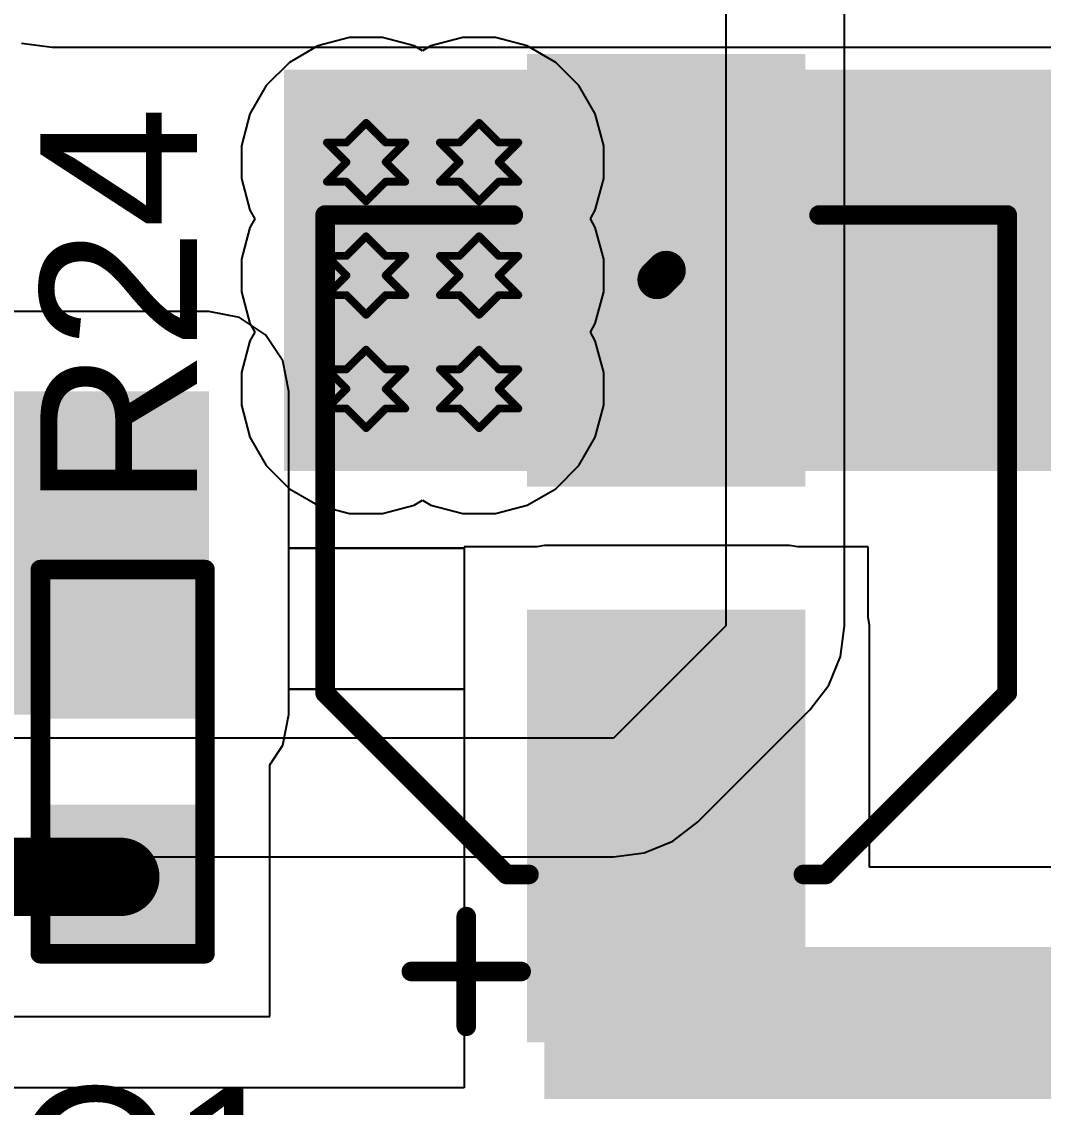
# Model space of a CAD drawing. Header units: inches. Extents: x -3 to 5437, y -3 to 5435.
# Drawn here: x 34.11 to 40.73, y 27.61 to 34.64 of the extents above; entities that cross this region are included whole.
import ezdxf

# ---------------------------------------------------------------- set-up
doc = ezdxf.new("R2010")
doc.units = ezdxf.units.IN
for name, color, linetype in [('Bottom Layer', 5, 'Continuous'), ('Bottom Solder', 6, 'Continuous'), ('Drill Drawing', 1, 'Continuous'), ('GND', 16, 'Continuous'), ('PWR', 76, 'Continuous'), ('Top Layer', 1, 'Continuous'), ('Top Overlay', 2, 'Continuous'), ('Top Paste', 8, 'Continuous'), ('Top Solder', 216, 'Continuous'), ('Via Holes', 16, 'Continuous')]:
    doc.layers.add(name, color=color, linetype=linetype)
doc.styles.add('Arial', font='', dxfattribs={"height": 0.2})
doc.styles.get('Arial').set_extended_font_data('Arial')

# ---------------------------------------------------------------- blocks, each defined once
blk = doc.blocks.new('RVT1E100M0405__240')
at = {"layer": 'Top Layer'}
for points in [[(-3.1, 0.8), (-0.5, 0.8), (-0.5, -0.8), (-3.1, -0.8)], [(0.5, 0.8), (3.1, 0.8), (3.1, -0.8), (0.5, -0.8)]]:
    blk.add_hatch(color=1, dxfattribs=at).paths.add_polyline_path(points)
at = {"layer": 'Top Paste'}
for points in [[(-3.1, 0.8), (-0.5, 0.8), (-0.5, -0.8), (-3.1, -0.8)], [(0.5, 0.8), (3.1, 0.8), (3.1, -0.8), (0.5, -0.8)]]:
    blk.add_hatch(color=8, dxfattribs=at).paths.add_polyline_path(points)
at = {"layer": 'Top Solder'}
for points in [[(-3.2016, 0.9016), (-0.3984, 0.9016), (-0.3984, -0.9016), (-3.2016, -0.9016)], [(0.3984, 0.9016), (3.2016, 0.9016), (3.2016, -0.9016), (0.3984, -0.9016)]]:
    blk.add_hatch(color=216, dxfattribs=at).paths.add_polyline_path(points)
at = {"layer": 'Top Overlay'}
for points in [[(-0.9398, 2.2098, 0.127, 0.127, 0), (-2.1145, 1.0351, 0.127, 0.127, 0)], [(-0.9398, 2.2098, 0.127, 0.127, 0), (2.159, 2.2098, 0.127, 0.127, 0)], [(2.159, 2.2098, 0.127, 0.127, 0), (2.159, 0.9906, 0.127, 0.127, 0)], [(-2.7432, 1.651, 0.127, 0.127, 0), (-2.7432, 0.9398, 0.127, 0.127, 0)], [(-3.0988, 1.2954, 0.127, 0.127, 0), (-2.3876, 1.2954, 0.127, 0.127, 0)], [(-2.1145, 1.0351, 0.127, 0.127, 0), (-2.1145, 0.889, 0.127, 0.127, 0)], [(-2.1145, -0.889, 0.127, 0.127, 0), (-2.1145, -1.0351, 0.127, 0.127, 0)], [(-2.1145, -1.0351, 0.127, 0.127, 0), (-0.9398, -2.2098, 0.127, 0.127, 0)], [(2.159, -0.9906, 0.127, 0.127, 0), (2.159, -2.2098, 0.127, 0.127, 0)], [(-0.9398, -2.2098, 0.127, 0.127, 0), (2.159, -2.2098, 0.127, 0.127, 0)]]:
    blk.add_lwpolyline(points, format="xyseb", dxfattribs=at)
for points in [[(-0.9715, 2.2098, 0.0635, 0.0635, 1), (-0.908, 2.2098, 0.0635, 0.0635, 1)], [(-0.9715, 2.2098, 0.0635, 0.0635, 1), (-0.908, 2.2098, 0.0635, 0.0635, 1)], [(2.1273, 2.2098, 0.0635, 0.0635, 1), (2.1907, 2.2098, 0.0635, 0.0635, 1)], [(2.1273, 2.2098, 0.0635, 0.0635, 1), (2.1907, 2.2098, 0.0635, 0.0635, 1)], [(-2.775, 1.651, 0.0635, 0.0635, 1), (-2.7115, 1.651, 0.0635, 0.0635, 1)], [(-3.1305, 1.2954, 0.0635, 0.0635, 1), (-3.0671, 1.2954, 0.0635, 0.0635, 1)], [(-2.4194, 1.2954, 0.0635, 0.0635, 1), (-2.3559, 1.2954, 0.0635, 0.0635, 1)], [(-2.1463, 1.0351, 0.0635, 0.0635, 1), (-2.0828, 1.0351, 0.0635, 0.0635, 1)], [(-2.1463, 1.0351, 0.0635, 0.0635, 1), (-2.0828, 1.0351, 0.0635, 0.0635, 1)], [(-2.775, 0.9398, 0.0635, 0.0635, 1), (-2.7115, 0.9398, 0.0635, 0.0635, 1)], [(2.1273, 0.9906, 0.0635, 0.0635, 1), (2.1907, 0.9906, 0.0635, 0.0635, 1)], [(-2.1463, 0.889, 0.0635, 0.0635, 1), (-2.0828, 0.889, 0.0635, 0.0635, 1)], [(-2.1463, -0.889, 0.0635, 0.0635, 1), (-2.0828, -0.889, 0.0635, 0.0635, 1)], [(-2.1463, -1.0351, 0.0635, 0.0635, 1), (-2.0828, -1.0351, 0.0635, 0.0635, 1)], [(-2.1463, -1.0351, 0.0635, 0.0635, 1), (-2.0828, -1.0351, 0.0635, 0.0635, 1)], [(2.1273, -0.9906, 0.0635, 0.0635, 1), (2.1907, -0.9906, 0.0635, 0.0635, 1)], [(-0.9715, -2.2098, 0.0635, 0.0635, 1), (-0.908, -2.2098, 0.0635, 0.0635, 1)], [(-0.9715, -2.2098, 0.0635, 0.0635, 1), (-0.908, -2.2098, 0.0635, 0.0635, 1)], [(2.1273, -2.2098, 0.0635, 0.0635, 1), (2.1907, -2.2098, 0.0635, 0.0635, 1)], [(2.1273, -2.2098, 0.0635, 0.0635, 1), (2.1907, -2.2098, 0.0635, 0.0635, 1)]]:
    blk.add_lwpolyline(points, format="xyseb", close=True, dxfattribs=at)
blk = doc.blocks.new('RES_0603_407')
at = {"layer": 'Top Layer'}
for points in [[(-0.381, 0.4445), (-0.381, -0.4445), (-1.143, -0.4445), (-1.143, 0.4445)], [(1.143, 0.4445), (1.143, -0.4445), (0.381, -0.4445), (0.381, 0.4445)]]:
    blk.add_hatch(color=1, dxfattribs=at).paths.add_polyline_path(points)
at = {"layer": 'Top Paste'}
for points in [[(-0.381, 0.4445), (-0.381, -0.4445), (-1.143, -0.4445), (-1.143, 0.4445)], [(1.143, 0.4445), (1.143, -0.4445), (0.381, -0.4445), (0.381, 0.4445)]]:
    blk.add_hatch(color=8, dxfattribs=at).paths.add_polyline_path(points)
at = {"layer": 'Top Solder'}
for points in [[(-0.2794, 0.5461), (-0.2794, -0.5461), (-1.2446, -0.5461), (-1.2446, 0.5461)], [(1.2446, 0.5461), (1.2446, -0.5461), (0.2794, -0.5461), (0.2794, 0.5461)]]:
    blk.add_hatch(color=216, dxfattribs=at).paths.add_polyline_path(points)
at = {"layer": 'Top Overlay'}
for points in [[(-1.2446, -0.5334, 0.127, 0.127, 0), (-1.2446, 0.5334, 0.127, 0.127, 0)], [(1.2446, 0.5334, 0.127, 0.127, 0), (-1.2446, 0.5334, 0.127, 0.127, 0)], [(1.2446, -0.5334, 0.127, 0.127, 0), (1.2446, 0.5334, 0.127, 0.127, 0)], [(1.2446, -0.5334, 0.127, 0.127, 0), (-1.2446, -0.5334, 0.127, 0.127, 0)]]:
    blk.add_lwpolyline(points, format="xyseb", dxfattribs=at)
for points in [[(-1.27635, 0.5334, 0.0635, 0.0635, 1), (-1.21285, 0.5334, 0.0635, 0.0635, 1)], [(-1.27635, 0.5334, 0.0635, 0.0635, 1), (-1.21285, 0.5334, 0.0635, 0.0635, 1)], [(1.21285, 0.5334, 0.0635, 0.0635, 1), (1.27635, 0.5334, 0.0635, 0.0635, 1)], [(1.21285, 0.5334, 0.0635, 0.0635, 1), (1.27635, 0.5334, 0.0635, 0.0635, 1)], [(-1.27635, -0.5334, 0.0635, 0.0635, 1), (-1.21285, -0.5334, 0.0635, 0.0635, 1)], [(-1.27635, -0.5334, 0.0635, 0.0635, 1), (-1.21285, -0.5334, 0.0635, 0.0635, 1)], [(1.21285, -0.5334, 0.0635, 0.0635, 1), (1.27635, -0.5334, 0.0635, 0.0635, 1)], [(1.21285, -0.5334, 0.0635, 0.0635, 1), (1.27635, -0.5334, 0.0635, 0.0635, 1)]]:
    blk.add_lwpolyline(points, format="xyseb", close=True, dxfattribs=at)

msp = doc.modelspace()

# ---------------------------------------------------------------- hatches: boundary and pattern name
at = {"layer": 'Bottom Layer'}
h = msp.add_hatch(color=5, dxfattribs=at)
edge = h.paths.add_edge_path()
edge.add_arc((36.3462, 33.7312), 0.3, 0, 360)
h = msp.add_hatch(color=5, dxfattribs=at)
edge = h.paths.add_edge_path()
edge.add_arc((37.0786, 33.7312), 0.3, 0, 360)
h = msp.add_hatch(color=5, dxfattribs=at)
edge = h.paths.add_edge_path()
edge.add_arc((36.3462, 32.9964), 0.3, 0, 360)
h = msp.add_hatch(color=5, dxfattribs=at)
edge = h.paths.add_edge_path()
edge.add_arc((37.0786, 32.9964), 0.3, 0, 360)
h = msp.add_hatch(color=5, dxfattribs=at)
edge = h.paths.add_edge_path()
edge.add_arc((36.3462, 32.2616), 0.3, 0, 360)
h = msp.add_hatch(color=5, dxfattribs=at)
edge = h.paths.add_edge_path()
edge.add_arc((37.0786, 32.2616), 0.3, 0, 360)
at = {"layer": 'Bottom Solder'}
h = msp.add_hatch(color=6, dxfattribs=at)
edge = h.paths.add_edge_path()
edge.add_arc((36.3462, 33.7312), 0.15, 0, 360)
h = msp.add_hatch(color=6, dxfattribs=at)
edge = h.paths.add_edge_path()
edge.add_arc((37.0786, 33.7312), 0.15, 0, 360)
h = msp.add_hatch(color=6, dxfattribs=at)
edge = h.paths.add_edge_path()
edge.add_arc((36.3462, 32.9964), 0.15, 0, 360)
h = msp.add_hatch(color=6, dxfattribs=at)
edge = h.paths.add_edge_path()
edge.add_arc((37.0786, 32.9964), 0.15, 0, 360)
h = msp.add_hatch(color=6, dxfattribs=at)
edge = h.paths.add_edge_path()
edge.add_arc((36.3462, 32.2616), 0.15, 0, 360)
h = msp.add_hatch(color=6, dxfattribs=at)
edge = h.paths.add_edge_path()
edge.add_arc((37.0786, 32.2616), 0.15, 0, 360)
at = {"layer": 'GND'}
h = msp.add_hatch(color=16, dxfattribs=at)
edge = h.paths.add_edge_path()
edge.add_arc((36.3462, 33.7312), 0.3, 0, 360)
h = msp.add_hatch(color=16, dxfattribs=at)
edge = h.paths.add_edge_path()
edge.add_arc((37.0786, 33.7312), 0.3, 0, 360)
h = msp.add_hatch(color=16, dxfattribs=at)
edge = h.paths.add_edge_path()
edge.add_arc((36.3462, 32.9964), 0.3, 0, 360)
h = msp.add_hatch(color=16, dxfattribs=at)
edge = h.paths.add_edge_path()
edge.add_arc((37.0786, 32.9964), 0.3, 0, 360)
h = msp.add_hatch(color=16, dxfattribs=at)
edge = h.paths.add_edge_path()
edge.add_arc((36.3462, 32.2616), 0.3, 0, 360)
h = msp.add_hatch(color=16, dxfattribs=at)
edge = h.paths.add_edge_path()
edge.add_arc((37.0786, 32.2616), 0.3, 0, 360)
at = {"layer": 'PWR'}
h = msp.add_hatch(color=76, dxfattribs=at)
edge = h.paths.add_edge_path()
edge.add_arc((36.3462, 33.7312), 0.3, 0, 360)
h = msp.add_hatch(color=76, dxfattribs=at)
edge = h.paths.add_edge_path()
edge.add_arc((37.0786, 33.7312), 0.3, 0, 360)
h = msp.add_hatch(color=76, dxfattribs=at)
edge = h.paths.add_edge_path()
edge.add_arc((36.3462, 32.9964), 0.3, 0, 360)
h = msp.add_hatch(color=76, dxfattribs=at)
edge = h.paths.add_edge_path()
edge.add_arc((37.0786, 32.9964), 0.3, 0, 360)
h = msp.add_hatch(color=76, dxfattribs=at)
edge = h.paths.add_edge_path()
edge.add_arc((36.3462, 32.2616), 0.3, 0, 360)
h = msp.add_hatch(color=76, dxfattribs=at)
edge = h.paths.add_edge_path()
edge.add_arc((37.0786, 32.2616), 0.3, 0, 360)
at = {"layer": 'Top Layer'}
for points in [[(35.814, 31.7295), (49.7769, 31.7295), (49.7769, 34.3295), (35.814, 34.3295)], [(29.7567, 30.1507), (35.328, 30.1507), (35.328, 32.2453), (29.7567, 32.2453)], [(37.502, 27.6606), (39.0906, 27.6606), (39.0906, 30.7295), (37.502, 30.7295)], [(37.502, 27.6606), (49.8044, 27.6606), (49.8044, 28.645), (37.502, 28.645)]]:
    msp.add_hatch(color=1, dxfattribs=at).paths.add_polyline_path(points)
h = msp.add_hatch(color=1, dxfattribs=at)
edge = h.paths.add_edge_path()
edge.add_arc((36.3462, 33.7312), 0.3, 0, 360)
h = msp.add_hatch(color=1, dxfattribs=at)
edge = h.paths.add_edge_path()
edge.add_arc((37.0786, 33.7312), 0.3, 0, 360)
h = msp.add_hatch(color=1, dxfattribs=at)
edge = h.paths.add_edge_path()
edge.add_arc((36.3462, 32.9964), 0.3, 0, 360)
h = msp.add_hatch(color=1, dxfattribs=at)
edge = h.paths.add_edge_path()
edge.add_arc((37.0786, 32.9964), 0.3, 0, 360)
h = msp.add_hatch(color=1, dxfattribs=at)
edge = h.paths.add_edge_path()
edge.add_arc((36.3462, 32.2616), 0.3, 0, 360)
h = msp.add_hatch(color=1, dxfattribs=at)
edge = h.paths.add_edge_path()
edge.add_arc((37.0786, 32.2616), 0.3, 0, 360)
at = {"layer": 'Top Solder'}
h = msp.add_hatch(color=216, dxfattribs=at)
edge = h.paths.add_edge_path()
edge.add_arc((36.3462, 33.7312), 0.15, 0, 360)
h = msp.add_hatch(color=216, dxfattribs=at)
edge = h.paths.add_edge_path()
edge.add_arc((37.0786, 33.7312), 0.15, 0, 360)
h = msp.add_hatch(color=216, dxfattribs=at)
edge = h.paths.add_edge_path()
edge.add_arc((36.3462, 32.9964), 0.15, 0, 360)
h = msp.add_hatch(color=216, dxfattribs=at)
edge = h.paths.add_edge_path()
edge.add_arc((37.0786, 32.9964), 0.15, 0, 360)
h = msp.add_hatch(color=216, dxfattribs=at)
edge = h.paths.add_edge_path()
edge.add_arc((36.3462, 32.2616), 0.15, 0, 360)
h = msp.add_hatch(color=216, dxfattribs=at)
edge = h.paths.add_edge_path()
edge.add_arc((37.0786, 32.2616), 0.15, 0, 360)
at = {"layer": 'Via Holes'}
h = msp.add_hatch(color=7, dxfattribs=at)
edge = h.paths.add_edge_path()
edge.add_arc((36.3462, 33.7312), 0.15, 0, 360)
h = msp.add_hatch(color=7, dxfattribs=at)
edge = h.paths.add_edge_path()
edge.add_arc((37.0786, 33.7312), 0.15, 0, 360)
h = msp.add_hatch(color=7, dxfattribs=at)
edge = h.paths.add_edge_path()
edge.add_arc((36.3462, 32.9964), 0.15, 0, 360)
h = msp.add_hatch(color=7, dxfattribs=at)
edge = h.paths.add_edge_path()
edge.add_arc((37.0786, 32.9964), 0.15, 0, 360)
h = msp.add_hatch(color=7, dxfattribs=at)
edge = h.paths.add_edge_path()
edge.add_arc((36.3462, 32.2616), 0.15, 0, 360)
h = msp.add_hatch(color=7, dxfattribs=at)
edge = h.paths.add_edge_path()
edge.add_arc((37.0786, 32.2616), 0.15, 0, 360)

# ---------------------------------------------------------------- linework, layer by layer
at = {"layer": 'Drill Drawing'}
for points in [[(36.2192, 33.8582, 0.0508, 0.0508, 0), (36.3462, 33.9852, 0.0508, 0.0508, 0)], [(36.3462, 33.9852, 0.0508, 0.0508, 0), (36.4732, 33.8582, 0.0508, 0.0508, 0)], [(36.9516, 33.8582, 0.0508, 0.0508, 0), (37.0786, 33.9852, 0.0508, 0.0508, 0)], [(37.0786, 33.9852, 0.0508, 0.0508, 0), (37.2056, 33.8582, 0.0508, 0.0508, 0)], [(36.0922, 33.8582, 0.0508, 0.0508, 0), (36.2192, 33.7312, 0.0508, 0.0508, 0)], [(36.0922, 33.8582, 0.0508, 0.0508, 0), (36.2192, 33.8582, 0.0508, 0.0508, 0)], [(36.4732, 33.8582, 0.0508, 0.0508, 0), (36.6002, 33.8582, 0.0508, 0.0508, 0)], [(36.4732, 33.7312, 0.0508, 0.0508, 0), (36.6002, 33.8582, 0.0508, 0.0508, 0)], [(36.8246, 33.8582, 0.0508, 0.0508, 0), (36.9516, 33.7312, 0.0508, 0.0508, 0)], [(36.8246, 33.8582, 0.0508, 0.0508, 0), (36.9516, 33.8582, 0.0508, 0.0508, 0)], [(37.2056, 33.8582, 0.0508, 0.0508, 0), (37.3326, 33.8582, 0.0508, 0.0508, 0)], [(37.2056, 33.7312, 0.0508, 0.0508, 0), (37.3326, 33.8582, 0.0508, 0.0508, 0)], [(36.0922, 33.6042, 0.0508, 0.0508, 0), (36.2192, 33.7312, 0.0508, 0.0508, 0)], [(36.4732, 33.7312, 0.0508, 0.0508, 0), (36.6002, 33.6042, 0.0508, 0.0508, 0)], [(36.8246, 33.6042, 0.0508, 0.0508, 0), (36.9516, 33.7312, 0.0508, 0.0508, 0)], [(37.2056, 33.7312, 0.0508, 0.0508, 0), (37.3326, 33.6042, 0.0508, 0.0508, 0)], [(36.0922, 33.6042, 0.0508, 0.0508, 0), (36.2192, 33.6042, 0.0508, 0.0508, 0)], [(36.2192, 33.6042, 0.0508, 0.0508, 0), (36.3462, 33.4772, 0.0508, 0.0508, 0)], [(36.3462, 33.4772, 0.0508, 0.0508, 0), (36.4732, 33.6042, 0.0508, 0.0508, 0)], [(36.4732, 33.6042, 0.0508, 0.0508, 0), (36.6002, 33.6042, 0.0508, 0.0508, 0)], [(36.8246, 33.6042, 0.0508, 0.0508, 0), (36.9516, 33.6042, 0.0508, 0.0508, 0)], [(36.9516, 33.6042, 0.0508, 0.0508, 0), (37.0786, 33.4772, 0.0508, 0.0508, 0)], [(37.0786, 33.4772, 0.0508, 0.0508, 0), (37.2056, 33.6042, 0.0508, 0.0508, 0)], [(37.2056, 33.6042, 0.0508, 0.0508, 0), (37.3326, 33.6042, 0.0508, 0.0508, 0)], [(36.2192, 33.1234, 0.0508, 0.0508, 0), (36.3462, 33.2504, 0.0508, 0.0508, 0)], [(36.3462, 33.2504, 0.0508, 0.0508, 0), (36.4732, 33.1234, 0.0508, 0.0508, 0)], [(36.9516, 33.1234, 0.0508, 0.0508, 0), (37.0786, 33.2504, 0.0508, 0.0508, 0)], [(37.0786, 33.2504, 0.0508, 0.0508, 0), (37.2056, 33.1234, 0.0508, 0.0508, 0)], [(36.0922, 33.1234, 0.0508, 0.0508, 0), (36.2192, 32.9964, 0.0508, 0.0508, 0)], [(36.0922, 33.1234, 0.0508, 0.0508, 0), (36.2192, 33.1234, 0.0508, 0.0508, 0)], [(36.4732, 33.1234, 0.0508, 0.0508, 0), (36.6002, 33.1234, 0.0508, 0.0508, 0)], [(36.4732, 32.9964, 0.0508, 0.0508, 0), (36.6002, 33.1234, 0.0508, 0.0508, 0)], [(36.8246, 33.1234, 0.0508, 0.0508, 0), (36.9516, 32.9964, 0.0508, 0.0508, 0)], [(36.8246, 33.1234, 0.0508, 0.0508, 0), (36.9516, 33.1234, 0.0508, 0.0508, 0)], [(37.2056, 33.1234, 0.0508, 0.0508, 0), (37.3326, 33.1234, 0.0508, 0.0508, 0)], [(37.2056, 32.9964, 0.0508, 0.0508, 0), (37.3326, 33.1234, 0.0508, 0.0508, 0)], [(36.0922, 32.8694, 0.0508, 0.0508, 0), (36.2192, 32.9964, 0.0508, 0.0508, 0)], [(36.4732, 32.9964, 0.0508, 0.0508, 0), (36.6002, 32.8694, 0.0508, 0.0508, 0)], [(36.8246, 32.8694, 0.0508, 0.0508, 0), (36.9516, 32.9964, 0.0508, 0.0508, 0)], [(37.2056, 32.9964, 0.0508, 0.0508, 0), (37.3326, 32.8694, 0.0508, 0.0508, 0)], [(36.0922, 32.8694, 0.0508, 0.0508, 0), (36.2192, 32.8694, 0.0508, 0.0508, 0)], [(36.2192, 32.8694, 0.0508, 0.0508, 0), (36.3462, 32.7424, 0.0508, 0.0508, 0)], [(36.3462, 32.7424, 0.0508, 0.0508, 0), (36.4732, 32.8694, 0.0508, 0.0508, 0)], [(36.4732, 32.8694, 0.0508, 0.0508, 0), (36.6002, 32.8694, 0.0508, 0.0508, 0)], [(36.8246, 32.8694, 0.0508, 0.0508, 0), (36.9516, 32.8694, 0.0508, 0.0508, 0)], [(36.9516, 32.8694, 0.0508, 0.0508, 0), (37.0786, 32.7424, 0.0508, 0.0508, 0)], [(37.0786, 32.7424, 0.0508, 0.0508, 0), (37.2056, 32.8694, 0.0508, 0.0508, 0)], [(37.2056, 32.8694, 0.0508, 0.0508, 0), (37.3326, 32.8694, 0.0508, 0.0508, 0)], [(36.2192, 32.3886, 0.0508, 0.0508, 0), (36.3462, 32.5156, 0.0508, 0.0508, 0)], [(36.3462, 32.5156, 0.0508, 0.0508, 0), (36.4732, 32.3886, 0.0508, 0.0508, 0)], [(36.9516, 32.3886, 0.0508, 0.0508, 0), (37.0786, 32.5156, 0.0508, 0.0508, 0)], [(37.0786, 32.5156, 0.0508, 0.0508, 0), (37.2056, 32.3886, 0.0508, 0.0508, 0)], [(36.0922, 32.3886, 0.0508, 0.0508, 0), (36.2192, 32.2616, 0.0508, 0.0508, 0)], [(36.0922, 32.3886, 0.0508, 0.0508, 0), (36.2192, 32.3886, 0.0508, 0.0508, 0)], [(36.4732, 32.3886, 0.0508, 0.0508, 0), (36.6002, 32.3886, 0.0508, 0.0508, 0)], [(36.4732, 32.2616, 0.0508, 0.0508, 0), (36.6002, 32.3886, 0.0508, 0.0508, 0)], [(36.8246, 32.3886, 0.0508, 0.0508, 0), (36.9516, 32.2616, 0.0508, 0.0508, 0)], [(36.8246, 32.3886, 0.0508, 0.0508, 0), (36.9516, 32.3886, 0.0508, 0.0508, 0)], [(37.2056, 32.3886, 0.0508, 0.0508, 0), (37.3326, 32.3886, 0.0508, 0.0508, 0)], [(37.2056, 32.2616, 0.0508, 0.0508, 0), (37.3326, 32.3886, 0.0508, 0.0508, 0)], [(36.0922, 32.1346, 0.0508, 0.0508, 0), (36.2192, 32.2616, 0.0508, 0.0508, 0)], [(36.4732, 32.2616, 0.0508, 0.0508, 0), (36.6002, 32.1346, 0.0508, 0.0508, 0)], [(36.8246, 32.1346, 0.0508, 0.0508, 0), (36.9516, 32.2616, 0.0508, 0.0508, 0)], [(37.2056, 32.2616, 0.0508, 0.0508, 0), (37.3326, 32.1346, 0.0508, 0.0508, 0)], [(36.0922, 32.1346, 0.0508, 0.0508, 0), (36.2192, 32.1346, 0.0508, 0.0508, 0)], [(36.2192, 32.1346, 0.0508, 0.0508, 0), (36.3462, 32.0076, 0.0508, 0.0508, 0)], [(36.3462, 32.0076, 0.0508, 0.0508, 0), (36.4732, 32.1346, 0.0508, 0.0508, 0)], [(36.4732, 32.1346, 0.0508, 0.0508, 0), (36.6002, 32.1346, 0.0508, 0.0508, 0)], [(36.8246, 32.1346, 0.0508, 0.0508, 0), (36.9516, 32.1346, 0.0508, 0.0508, 0)], [(36.9516, 32.1346, 0.0508, 0.0508, 0), (37.0786, 32.0076, 0.0508, 0.0508, 0)], [(37.0786, 32.0076, 0.0508, 0.0508, 0), (37.2056, 32.1346, 0.0508, 0.0508, 0)], [(37.2056, 32.1346, 0.0508, 0.0508, 0), (37.3326, 32.1346, 0.0508, 0.0508, 0)]]:
    msp.add_lwpolyline(points, format="xyseb", dxfattribs=at)
for points in [[(36.3335, 33.9852, 0.0254, 0.0254, 1), (36.3589, 33.9852, 0.0254, 0.0254, 1)], [(36.3335, 33.9852, 0.0254, 0.0254, 1), (36.3589, 33.9852, 0.0254, 0.0254, 1)], [(37.0659, 33.9852, 0.0254, 0.0254, 1), (37.0913, 33.9852, 0.0254, 0.0254, 1)], [(37.0659, 33.9852, 0.0254, 0.0254, 1), (37.0913, 33.9852, 0.0254, 0.0254, 1)], [(36.0795, 33.8582, 0.0254, 0.0254, 1), (36.1049, 33.8582, 0.0254, 0.0254, 1)], [(36.0795, 33.8582, 0.0254, 0.0254, 1), (36.1049, 33.8582, 0.0254, 0.0254, 1)], [(36.2065, 33.8582, 0.0254, 0.0254, 1), (36.2319, 33.8582, 0.0254, 0.0254, 1)], [(36.2065, 33.8582, 0.0254, 0.0254, 1), (36.2319, 33.8582, 0.0254, 0.0254, 1)], [(36.4605, 33.8582, 0.0254, 0.0254, 1), (36.4859, 33.8582, 0.0254, 0.0254, 1)], [(36.4605, 33.8582, 0.0254, 0.0254, 1), (36.4859, 33.8582, 0.0254, 0.0254, 1)], [(36.5875, 33.8582, 0.0254, 0.0254, 1), (36.6129, 33.8582, 0.0254, 0.0254, 1)], [(36.5875, 33.8582, 0.0254, 0.0254, 1), (36.6129, 33.8582, 0.0254, 0.0254, 1)], [(36.8119, 33.8582, 0.0254, 0.0254, 1), (36.8373, 33.8582, 0.0254, 0.0254, 1)], [(36.8119, 33.8582, 0.0254, 0.0254, 1), (36.8373, 33.8582, 0.0254, 0.0254, 1)], [(36.9389, 33.8582, 0.0254, 0.0254, 1), (36.9643, 33.8582, 0.0254, 0.0254, 1)], [(36.9389, 33.8582, 0.0254, 0.0254, 1), (36.9643, 33.8582, 0.0254, 0.0254, 1)], [(37.1929, 33.8582, 0.0254, 0.0254, 1), (37.2183, 33.8582, 0.0254, 0.0254, 1)], [(37.1929, 33.8582, 0.0254, 0.0254, 1), (37.2183, 33.8582, 0.0254, 0.0254, 1)], [(37.3199, 33.8582, 0.0254, 0.0254, 1), (37.3453, 33.8582, 0.0254, 0.0254, 1)], [(37.3199, 33.8582, 0.0254, 0.0254, 1), (37.3453, 33.8582, 0.0254, 0.0254, 1)], [(36.2065, 33.7312, 0.0254, 0.0254, 1), (36.2319, 33.7312, 0.0254, 0.0254, 1)], [(36.2065, 33.7312, 0.0254, 0.0254, 1), (36.2319, 33.7312, 0.0254, 0.0254, 1)], [(36.4605, 33.7312, 0.0254, 0.0254, 1), (36.4859, 33.7312, 0.0254, 0.0254, 1)], [(36.4605, 33.7312, 0.0254, 0.0254, 1), (36.4859, 33.7312, 0.0254, 0.0254, 1)], [(36.9389, 33.7312, 0.0254, 0.0254, 1), (36.9643, 33.7312, 0.0254, 0.0254, 1)], [(36.9389, 33.7312, 0.0254, 0.0254, 1), (36.9643, 33.7312, 0.0254, 0.0254, 1)], [(37.1929, 33.7312, 0.0254, 0.0254, 1), (37.2183, 33.7312, 0.0254, 0.0254, 1)], [(37.1929, 33.7312, 0.0254, 0.0254, 1), (37.2183, 33.7312, 0.0254, 0.0254, 1)], [(36.0795, 33.6042, 0.0254, 0.0254, 1), (36.1049, 33.6042, 0.0254, 0.0254, 1)], [(36.0795, 33.6042, 0.0254, 0.0254, 1), (36.1049, 33.6042, 0.0254, 0.0254, 1)], [(36.2065, 33.6042, 0.0254, 0.0254, 1), (36.2319, 33.6042, 0.0254, 0.0254, 1)], [(36.2065, 33.6042, 0.0254, 0.0254, 1), (36.2319, 33.6042, 0.0254, 0.0254, 1)], [(36.4605, 33.6042, 0.0254, 0.0254, 1), (36.4859, 33.6042, 0.0254, 0.0254, 1)], [(36.4605, 33.6042, 0.0254, 0.0254, 1), (36.4859, 33.6042, 0.0254, 0.0254, 1)], [(36.5875, 33.6042, 0.0254, 0.0254, 1), (36.6129, 33.6042, 0.0254, 0.0254, 1)], [(36.5875, 33.6042, 0.0254, 0.0254, 1), (36.6129, 33.6042, 0.0254, 0.0254, 1)], [(36.8119, 33.6042, 0.0254, 0.0254, 1), (36.8373, 33.6042, 0.0254, 0.0254, 1)], [(36.8119, 33.6042, 0.0254, 0.0254, 1), (36.8373, 33.6042, 0.0254, 0.0254, 1)], [(36.9389, 33.6042, 0.0254, 0.0254, 1), (36.9643, 33.6042, 0.0254, 0.0254, 1)], [(36.9389, 33.6042, 0.0254, 0.0254, 1), (36.9643, 33.6042, 0.0254, 0.0254, 1)], [(37.1929, 33.6042, 0.0254, 0.0254, 1), (37.2183, 33.6042, 0.0254, 0.0254, 1)], [(37.1929, 33.6042, 0.0254, 0.0254, 1), (37.2183, 33.6042, 0.0254, 0.0254, 1)], [(37.3199, 33.6042, 0.0254, 0.0254, 1), (37.3453, 33.6042, 0.0254, 0.0254, 1)], [(37.3199, 33.6042, 0.0254, 0.0254, 1), (37.3453, 33.6042, 0.0254, 0.0254, 1)], [(36.3335, 33.4772, 0.0254, 0.0254, 1), (36.3589, 33.4772, 0.0254, 0.0254, 1)], [(36.3335, 33.4772, 0.0254, 0.0254, 1), (36.3589, 33.4772, 0.0254, 0.0254, 1)], [(37.0659, 33.4772, 0.0254, 0.0254, 1), (37.0913, 33.4772, 0.0254, 0.0254, 1)], [(37.0659, 33.4772, 0.0254, 0.0254, 1), (37.0913, 33.4772, 0.0254, 0.0254, 1)], [(36.3335, 33.2504, 0.0254, 0.0254, 1), (36.3589, 33.2504, 0.0254, 0.0254, 1)], [(36.3335, 33.2504, 0.0254, 0.0254, 1), (36.3589, 33.2504, 0.0254, 0.0254, 1)], [(37.0659, 33.2504, 0.0254, 0.0254, 1), (37.0913, 33.2504, 0.0254, 0.0254, 1)], [(37.0659, 33.2504, 0.0254, 0.0254, 1), (37.0913, 33.2504, 0.0254, 0.0254, 1)], [(36.0795, 33.1234, 0.0254, 0.0254, 1), (36.1049, 33.1234, 0.0254, 0.0254, 1)], [(36.0795, 33.1234, 0.0254, 0.0254, 1), (36.1049, 33.1234, 0.0254, 0.0254, 1)], [(36.2065, 33.1234, 0.0254, 0.0254, 1), (36.2319, 33.1234, 0.0254, 0.0254, 1)], [(36.2065, 33.1234, 0.0254, 0.0254, 1), (36.2319, 33.1234, 0.0254, 0.0254, 1)], [(36.4605, 33.1234, 0.0254, 0.0254, 1), (36.4859, 33.1234, 0.0254, 0.0254, 1)], [(36.4605, 33.1234, 0.0254, 0.0254, 1), (36.4859, 33.1234, 0.0254, 0.0254, 1)], [(36.5875, 33.1234, 0.0254, 0.0254, 1), (36.6129, 33.1234, 0.0254, 0.0254, 1)], [(36.5875, 33.1234, 0.0254, 0.0254, 1), (36.6129, 33.1234, 0.0254, 0.0254, 1)], [(36.8119, 33.1234, 0.0254, 0.0254, 1), (36.8373, 33.1234, 0.0254, 0.0254, 1)], [(36.8119, 33.1234, 0.0254, 0.0254, 1), (36.8373, 33.1234, 0.0254, 0.0254, 1)], [(36.9389, 33.1234, 0.0254, 0.0254, 1), (36.9643, 33.1234, 0.0254, 0.0254, 1)], [(36.9389, 33.1234, 0.0254, 0.0254, 1), (36.9643, 33.1234, 0.0254, 0.0254, 1)], [(37.1929, 33.1234, 0.0254, 0.0254, 1), (37.2183, 33.1234, 0.0254, 0.0254, 1)], [(37.1929, 33.1234, 0.0254, 0.0254, 1), (37.2183, 33.1234, 0.0254, 0.0254, 1)], [(37.3199, 33.1234, 0.0254, 0.0254, 1), (37.3453, 33.1234, 0.0254, 0.0254, 1)], [(37.3199, 33.1234, 0.0254, 0.0254, 1), (37.3453, 33.1234, 0.0254, 0.0254, 1)], [(36.2065, 32.9964, 0.0254, 0.0254, 1), (36.2319, 32.9964, 0.0254, 0.0254, 1)], [(36.2065, 32.9964, 0.0254, 0.0254, 1), (36.2319, 32.9964, 0.0254, 0.0254, 1)], [(36.4605, 32.9964, 0.0254, 0.0254, 1), (36.4859, 32.9964, 0.0254, 0.0254, 1)], [(36.4605, 32.9964, 0.0254, 0.0254, 1), (36.4859, 32.9964, 0.0254, 0.0254, 1)], [(36.9389, 32.9964, 0.0254, 0.0254, 1), (36.9643, 32.9964, 0.0254, 0.0254, 1)], [(36.9389, 32.9964, 0.0254, 0.0254, 1), (36.9643, 32.9964, 0.0254, 0.0254, 1)], [(37.1929, 32.9964, 0.0254, 0.0254, 1), (37.2183, 32.9964, 0.0254, 0.0254, 1)], [(37.1929, 32.9964, 0.0254, 0.0254, 1), (37.2183, 32.9964, 0.0254, 0.0254, 1)], [(36.0795, 32.8694, 0.0254, 0.0254, 1), (36.1049, 32.8694, 0.0254, 0.0254, 1)], [(36.0795, 32.8694, 0.0254, 0.0254, 1), (36.1049, 32.8694, 0.0254, 0.0254, 1)], [(36.2065, 32.8694, 0.0254, 0.0254, 1), (36.2319, 32.8694, 0.0254, 0.0254, 1)], [(36.2065, 32.8694, 0.0254, 0.0254, 1), (36.2319, 32.8694, 0.0254, 0.0254, 1)], [(36.4605, 32.8694, 0.0254, 0.0254, 1), (36.4859, 32.8694, 0.0254, 0.0254, 1)], [(36.4605, 32.8694, 0.0254, 0.0254, 1), (36.4859, 32.8694, 0.0254, 0.0254, 1)], [(36.5875, 32.8694, 0.0254, 0.0254, 1), (36.6129, 32.8694, 0.0254, 0.0254, 1)], [(36.5875, 32.8694, 0.0254, 0.0254, 1), (36.6129, 32.8694, 0.0254, 0.0254, 1)], [(36.8119, 32.8694, 0.0254, 0.0254, 1), (36.8373, 32.8694, 0.0254, 0.0254, 1)], [(36.8119, 32.8694, 0.0254, 0.0254, 1), (36.8373, 32.8694, 0.0254, 0.0254, 1)], [(36.9389, 32.8694, 0.0254, 0.0254, 1), (36.9643, 32.8694, 0.0254, 0.0254, 1)], [(36.9389, 32.8694, 0.0254, 0.0254, 1), (36.9643, 32.8694, 0.0254, 0.0254, 1)], [(37.1929, 32.8694, 0.0254, 0.0254, 1), (37.2183, 32.8694, 0.0254, 0.0254, 1)], [(37.1929, 32.8694, 0.0254, 0.0254, 1), (37.2183, 32.8694, 0.0254, 0.0254, 1)], [(37.3199, 32.8694, 0.0254, 0.0254, 1), (37.3453, 32.8694, 0.0254, 0.0254, 1)], [(37.3199, 32.8694, 0.0254, 0.0254, 1), (37.3453, 32.8694, 0.0254, 0.0254, 1)], [(36.3335, 32.7424, 0.0254, 0.0254, 1), (36.3589, 32.7424, 0.0254, 0.0254, 1)], [(36.3335, 32.7424, 0.0254, 0.0254, 1), (36.3589, 32.7424, 0.0254, 0.0254, 1)], [(37.0659, 32.7424, 0.0254, 0.0254, 1), (37.0913, 32.7424, 0.0254, 0.0254, 1)], [(37.0659, 32.7424, 0.0254, 0.0254, 1), (37.0913, 32.7424, 0.0254, 0.0254, 1)], [(36.3335, 32.5156, 0.0254, 0.0254, 1), (36.3589, 32.5156, 0.0254, 0.0254, 1)], [(36.3335, 32.5156, 0.0254, 0.0254, 1), (36.3589, 32.5156, 0.0254, 0.0254, 1)], [(37.0659, 32.5156, 0.0254, 0.0254, 1), (37.0913, 32.5156, 0.0254, 0.0254, 1)], [(37.0659, 32.5156, 0.0254, 0.0254, 1), (37.0913, 32.5156, 0.0254, 0.0254, 1)], [(36.0795, 32.3886, 0.0254, 0.0254, 1), (36.1049, 32.3886, 0.0254, 0.0254, 1)], [(36.0795, 32.3886, 0.0254, 0.0254, 1), (36.1049, 32.3886, 0.0254, 0.0254, 1)], [(36.2065, 32.3886, 0.0254, 0.0254, 1), (36.2319, 32.3886, 0.0254, 0.0254, 1)], [(36.2065, 32.3886, 0.0254, 0.0254, 1), (36.2319, 32.3886, 0.0254, 0.0254, 1)], [(36.4605, 32.3886, 0.0254, 0.0254, 1), (36.4859, 32.3886, 0.0254, 0.0254, 1)], [(36.4605, 32.3886, 0.0254, 0.0254, 1), (36.4859, 32.3886, 0.0254, 0.0254, 1)], [(36.5875, 32.3886, 0.0254, 0.0254, 1), (36.6129, 32.3886, 0.0254, 0.0254, 1)], [(36.5875, 32.3886, 0.0254, 0.0254, 1), (36.6129, 32.3886, 0.0254, 0.0254, 1)], [(36.8119, 32.3886, 0.0254, 0.0254, 1), (36.8373, 32.3886, 0.0254, 0.0254, 1)], [(36.8119, 32.3886, 0.0254, 0.0254, 1), (36.8373, 32.3886, 0.0254, 0.0254, 1)], [(36.9389, 32.3886, 0.0254, 0.0254, 1), (36.9643, 32.3886, 0.0254, 0.0254, 1)], [(36.9389, 32.3886, 0.0254, 0.0254, 1), (36.9643, 32.3886, 0.0254, 0.0254, 1)], [(37.1929, 32.3886, 0.0254, 0.0254, 1), (37.2183, 32.3886, 0.0254, 0.0254, 1)], [(37.1929, 32.3886, 0.0254, 0.0254, 1), (37.2183, 32.3886, 0.0254, 0.0254, 1)], [(37.3199, 32.3886, 0.0254, 0.0254, 1), (37.3453, 32.3886, 0.0254, 0.0254, 1)], [(37.3199, 32.3886, 0.0254, 0.0254, 1), (37.3453, 32.3886, 0.0254, 0.0254, 1)], [(36.2065, 32.2616, 0.0254, 0.0254, 1), (36.2319, 32.2616, 0.0254, 0.0254, 1)], [(36.2065, 32.2616, 0.0254, 0.0254, 1), (36.2319, 32.2616, 0.0254, 0.0254, 1)], [(36.4605, 32.2616, 0.0254, 0.0254, 1), (36.4859, 32.2616, 0.0254, 0.0254, 1)], [(36.4605, 32.2616, 0.0254, 0.0254, 1), (36.4859, 32.2616, 0.0254, 0.0254, 1)], [(36.9389, 32.2616, 0.0254, 0.0254, 1), (36.9643, 32.2616, 0.0254, 0.0254, 1)], [(36.9389, 32.2616, 0.0254, 0.0254, 1), (36.9643, 32.2616, 0.0254, 0.0254, 1)], [(37.1929, 32.2616, 0.0254, 0.0254, 1), (37.2183, 32.2616, 0.0254, 0.0254, 1)], [(37.1929, 32.2616, 0.0254, 0.0254, 1), (37.2183, 32.2616, 0.0254, 0.0254, 1)], [(36.0795, 32.1346, 0.0254, 0.0254, 1), (36.1049, 32.1346, 0.0254, 0.0254, 1)], [(36.0795, 32.1346, 0.0254, 0.0254, 1), (36.1049, 32.1346, 0.0254, 0.0254, 1)], [(36.2065, 32.1346, 0.0254, 0.0254, 1), (36.2319, 32.1346, 0.0254, 0.0254, 1)], [(36.2065, 32.1346, 0.0254, 0.0254, 1), (36.2319, 32.1346, 0.0254, 0.0254, 1)], [(36.4605, 32.1346, 0.0254, 0.0254, 1), (36.4859, 32.1346, 0.0254, 0.0254, 1)], [(36.4605, 32.1346, 0.0254, 0.0254, 1), (36.4859, 32.1346, 0.0254, 0.0254, 1)], [(36.5875, 32.1346, 0.0254, 0.0254, 1), (36.6129, 32.1346, 0.0254, 0.0254, 1)], [(36.5875, 32.1346, 0.0254, 0.0254, 1), (36.6129, 32.1346, 0.0254, 0.0254, 1)], [(36.8119, 32.1346, 0.0254, 0.0254, 1), (36.8373, 32.1346, 0.0254, 0.0254, 1)], [(36.8119, 32.1346, 0.0254, 0.0254, 1), (36.8373, 32.1346, 0.0254, 0.0254, 1)], [(36.9389, 32.1346, 0.0254, 0.0254, 1), (36.9643, 32.1346, 0.0254, 0.0254, 1)], [(36.9389, 32.1346, 0.0254, 0.0254, 1), (36.9643, 32.1346, 0.0254, 0.0254, 1)], [(37.1929, 32.1346, 0.0254, 0.0254, 1), (37.2183, 32.1346, 0.0254, 0.0254, 1)], [(37.1929, 32.1346, 0.0254, 0.0254, 1), (37.2183, 32.1346, 0.0254, 0.0254, 1)], [(37.3199, 32.1346, 0.0254, 0.0254, 1), (37.3453, 32.1346, 0.0254, 0.0254, 1)], [(37.3199, 32.1346, 0.0254, 0.0254, 1), (37.3453, 32.1346, 0.0254, 0.0254, 1)], [(36.3335, 32.0076, 0.0254, 0.0254, 1), (36.3589, 32.0076, 0.0254, 0.0254, 1)], [(36.3335, 32.0076, 0.0254, 0.0254, 1), (36.3589, 32.0076, 0.0254, 0.0254, 1)], [(37.0659, 32.0076, 0.0254, 0.0254, 1), (37.0913, 32.0076, 0.0254, 0.0254, 1)], [(37.0659, 32.0076, 0.0254, 0.0254, 1), (37.0913, 32.0076, 0.0254, 0.0254, 1)]]:
    msp.add_lwpolyline(points, format="xyseb", close=True, dxfattribs=at)
at = {"layer": 'PWR'}
for p, q in [((38.6781, 38.0045), (38.6781, 30.7257)), ((39.4467, 30.7257), (39.4467, 38.0045)), ((36.0343, 34.4841), (35.8501, 34.3778)), ((36.2398, 34.5392), (36.0343, 34.4841)), ((36.4526, 34.5392), (36.2398, 34.5392)), ((36.6581, 34.4841), (36.4526, 34.5392)), ((36.7124, 34.4528), (36.6581, 34.4841)), ((36.7667, 34.4841), (36.7124, 34.4528)), ((36.9722, 34.5392), (36.7667, 34.4841)), ((37.1849, 34.5392), (36.9722, 34.5392)), ((37.3904, 34.4841), (37.1849, 34.5392)), ((37.5747, 34.3778), (37.3904, 34.4841)), ((35.8501, 34.3778), (35.6996, 34.2273)), ((37.7251, 34.2273), (37.5747, 34.3778)), ((35.6996, 34.2273), (35.5933, 34.0431)), ((37.8315, 34.0431), (37.7251, 34.2273)), ((35.5933, 34.0431), (35.5382, 33.8376)), ((37.8866, 33.8376), (37.8315, 34.0431)), ((35.5382, 33.8376), (35.5382, 33.6248)), ((37.8866, 33.6248), (37.8866, 33.8376)), ((35.5382, 33.6248), (35.5933, 33.4193)), ((37.8315, 33.4193), (37.8866, 33.6248)), ((35.5933, 33.4193), (35.6253, 33.3638)), ((37.7994, 33.3638), (37.8315, 33.4193)), ((35.6253, 33.3638), (35.5933, 33.3083)), ((37.8315, 33.3083), (37.7994, 33.3638)), ((35.5933, 33.3083), (35.5382, 33.1028)), ((37.8866, 33.1028), (37.8315, 33.3083)), ((35.5382, 33.1028), (35.5382, 32.89)), ((37.8866, 32.89), (37.8866, 33.1028)), ((35.5382, 32.89), (35.5933, 32.6845)), ((37.8315, 32.6845), (37.8866, 32.89)), ((35.5933, 32.6845), (35.6253, 32.629)), ((37.7994, 32.629), (37.8315, 32.6845)), ((35.5933, 32.5735), (35.5382, 32.368)), ((35.6253, 32.629), (35.5933, 32.5735)), ((37.8315, 32.5735), (37.7994, 32.629)), ((37.8866, 32.368), (37.8315, 32.5735)), ((35.5382, 32.368), (35.5382, 32.1552)), ((37.8866, 32.1552), (37.8866, 32.368)), ((35.5382, 32.1552), (35.5933, 31.9497)), ((37.8315, 31.9497), (37.8866, 32.1552)), ((35.5933, 31.9497), (35.6996, 31.7655)), ((37.7251, 31.7655), (37.8315, 31.9497)), ((35.6996, 31.7655), (35.8501, 31.615)), ((37.5747, 31.615), (37.7251, 31.7655)), ((35.8501, 31.615), (36.0343, 31.5087)), ((37.3904, 31.5087), (37.5747, 31.615)), ((36.6581, 31.5087), (36.7124, 31.54)), ((36.7124, 31.54), (36.7667, 31.5087)), ((36.0343, 31.5087), (36.2398, 31.4536)), ((36.2398, 31.4536), (36.4526, 31.4536)), ((36.4526, 31.4536), (36.6581, 31.5087)), ((36.7667, 31.5087), (36.9722, 31.4536)), ((36.9722, 31.4536), (37.1849, 31.4536)), ((37.1849, 31.4536), (37.3904, 31.5087)), ((38.6781, 30.7257), (37.9498, 29.9974)), ((39.4205, 30.5268), (39.4467, 30.7257)), ((39.3437, 30.3414), (39.4205, 30.5268)), ((39.2216, 30.1823), (39.3437, 30.3414)), ((38.4932, 29.4539), (39.2216, 30.1823)), ((37.9498, 29.9974), (27.8384, 29.9974)), ((38.3341, 29.3318), (38.4932, 29.4539)), ((38.1487, 29.255), (38.3341, 29.3318)), ((27.8384, 29.2288), (37.9498, 29.2288)), ((37.9498, 29.2288), (38.1487, 29.255))]:
    msp.add_line(p, q, dxfattribs=at)
at = {"layer": 'Top Layer'}
for p, q in [((34.1131, 34.5029), (34.312, 34.4767)), ((34.312, 34.4767), (49.9716, 34.4767)), ((35.328, 32.7632), (29.7567, 32.7632)), ((35.5262, 32.7238), (35.328, 32.7632)), ((35.6943, 32.6115), (35.5262, 32.7238)), ((35.8066, 32.4435), (35.6943, 32.6115)), ((35.846, 32.2453), (35.8066, 32.4435)), ((35.846, 31.2292), (35.846, 32.2453)), ((37.452, 31.2375), (36.9826, 31.2375)), ((36.9826, 31.2375), (36.9826, 31.2292)), ((37.502, 31.2474), (37.452, 31.2375)), ((39.0906, 31.2474), (37.502, 31.2474)), ((39.1406, 31.2375), (39.0906, 31.2474)), ((39.5986, 31.2375), (39.1406, 31.2375)), ((39.5986, 30.7795), (39.5986, 31.2375)), ((35.846, 30.3154), (35.846, 31.2292)), ((35.846, 31.2292), (36.9826, 31.2292)), ((36.9826, 31.2292), (35.846, 31.2292)), ((36.9826, 31.2292), (36.9826, 30.3154)), ((39.6085, 30.7295), (39.5986, 30.7795)), ((39.6085, 29.1629), (39.6085, 30.7295)), ((36.9826, 30.3154), (35.846, 30.3154)), ((35.846, 30.1507), (35.846, 30.3154)), ((35.846, 30.3154), (36.9826, 30.3154)), ((36.9826, 30.3154), (36.9826, 27.7321)), ((35.8066, 29.9525), (35.846, 30.1507)), ((35.7217, 29.8255), (35.8066, 29.9525)), ((35.7217, 28.1949), (35.7217, 29.8255)), ((45.799, 29.1629), (39.6085, 29.1629)), ((33.8167, 28.1949), (35.7217, 28.1949)), ((36.9826, 27.7321), (25.9447, 27.7321))]:
    msp.add_line(p, q, dxfattribs=at)
for points in [[(38.2312, 32.9701, 0.254, 0.254, 0), (38.2906, 33.0295, 0.254, 0.254, 0)], [(28.768, 29.0994, 0.508, 0.508, 0), (34.7537, 29.0994, 0.508, 0.508, 0)]]:
    msp.add_lwpolyline(points, format="xyseb", dxfattribs=at)
for points in [[(38.2271, 33.0295, 0.127, 0.127, 1), (38.3541, 33.0295, 0.127, 0.127, 1)], [(38.1677, 32.9701, 0.127, 0.127, 1), (38.2947, 32.9701, 0.127, 0.127, 1)], [(34.6267, 29.0994, 0.254, 0.254, 1), (34.8807, 29.0994, 0.254, 0.254, 1)]]:
    msp.add_lwpolyline(points, format="xyseb", close=True, dxfattribs=at)

# ---------------------------------------------------------------- block references
for name, p, rotation in [('RVT1E100M0405__240', (38.2906, 31.2295), 90), ('RES_0603_407', (34.7692, 29.8459), 270)]:
    msp.add_blockref(name, p, dxfattribs=dict(rotation=rotation))

# ---------------------------------------------------------------- texts
at = {"layer": 'Top Overlay', "style": 'Arial'}
msp.add_text('R24', height=1.016, rotation=90, dxfattribs=at).set_placement((35.2517, 31.4888))
msp.add_text('C1', height=1.016, dxfattribs=at).set_placement((34.0447, 26.721))

doc.saveas('drawing.dxf')
